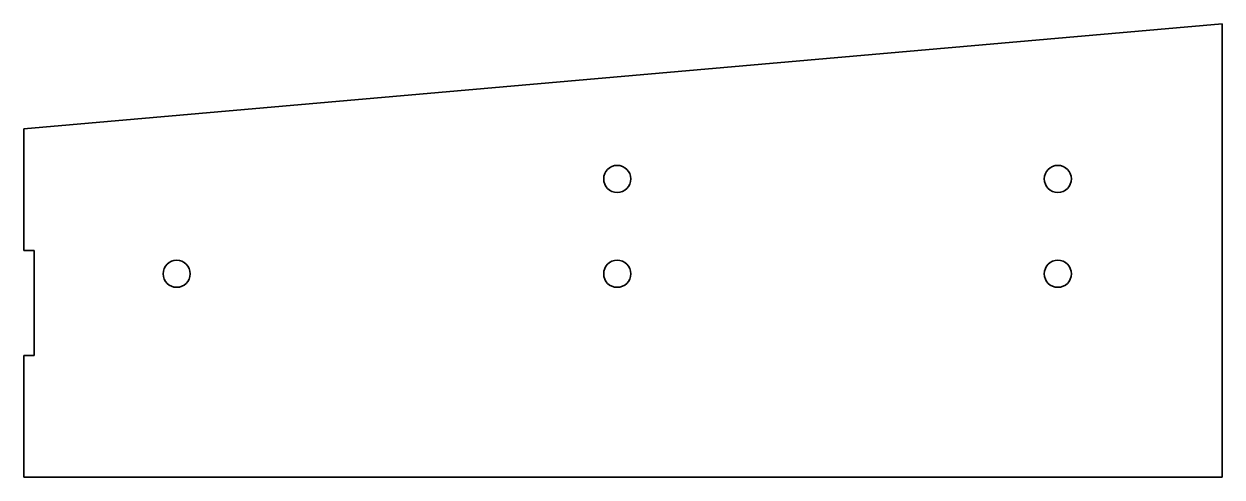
# Model space of a CAD drawing. Header units: millimetres. Extents: x 0 to 354, y 0 to 134.
import ezdxf

# ---------------------------------------------------------------- set-up
doc = ezdxf.new("R2010")
doc.units = ezdxf.units.MM
doc.layers.add('SIMUMAK Visible (ISO)', color=7, linetype='Continuous', lineweight=35)

# ---------------------------------------------------------------- blocks, each defined once
blk = doc.blocks.new('SIL-026-CSTV-01_Sheet_7_SIL-026-CSTV-01')
at = {"layer": 'SIMUMAK Visible (ISO)'}
for p, q in [((-176.75, 35.94), (176.75, 66.87)), ((176.75, 66.87), (176.75, -66.87)), ((-176.75, 0.04), (-176.75, 35.94)), ((-176.75, 0.04), (-173.75, 0.04)), ((-173.75, 0.04), (-173.75, -30.96)), ((-176.75, -66.87), (-176.75, -30.96)), ((-173.75, -30.96), (-176.75, -30.96)), ((176.75, -66.87), (-176.75, -66.87))]:
    blk.add_line(p, q, dxfattribs=at)
for centre in [(-1.7, 21.13), (128.3, 21.13), (-131.7, -6.87), (-1.7, -6.87), (128.3, -6.87)]:
    blk.add_circle(centre, 4, dxfattribs=at)

msp = doc.modelspace()

# ---------------------------------------------------------------- block references
msp.add_blockref('SIL-026-CSTV-01_Sheet_7_SIL-026-CSTV-01', (176.75, 66.87))

doc.saveas('drawing.dxf')
